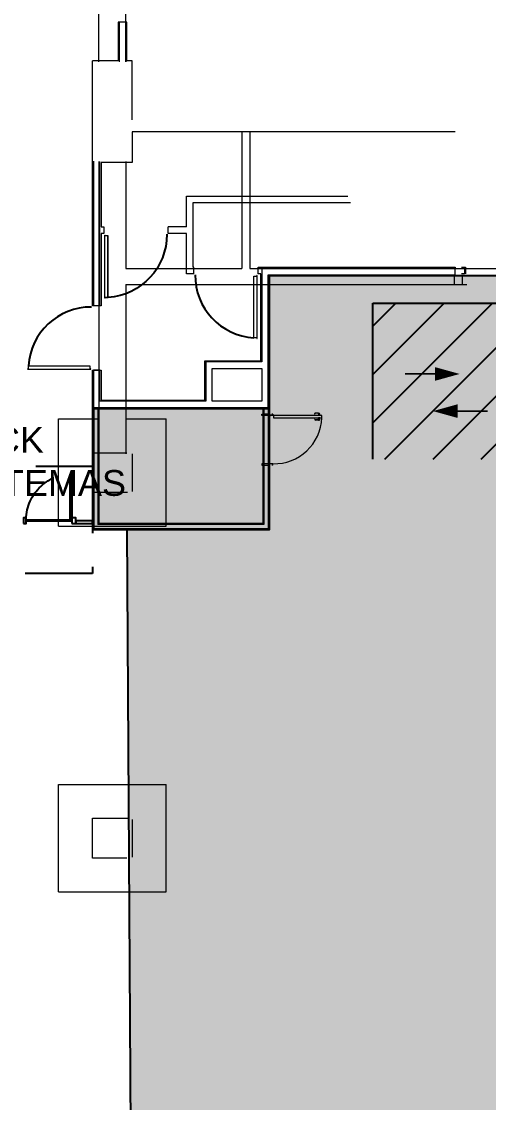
# Model space of a CAD drawing. Header units: millimetres. Extents: x 27 to 171, y 81 to 155.
# Drawn here: x 41.69 to 50.37, y 95 to 115.1 of the extents above; entities that cross this region are included whole.
import ezdxf

# ---------------------------------------------------------------- set-up
doc = ezdxf.new("R2010")
doc.units = ezdxf.units.MM
for name, pattern in [('HIDDEN', [9.525, 6.35, -3.175]), ('IRI-OCASA-Layout R 9$0$HIDDEN', [0.375, 0.25, -0.125]), ('OCASA_TODAS_r08$0$HIDDEN', [0.375, 0.25, -0.125])]:
    doc.linetypes.add(name, pattern=pattern)
for name, color, linetype, lineweight in [('IRI-OCASA-Layout R 9$0$CERRAMIENTO CHAPA', 252, 'Continuous', 9), ('IRI-OCASA-Layout R 9$0$MURO CERAMICO DE 8', 252, 'Continuous', 20), ('IRI-OCASA-Layout R 9$0$OCASA_TODAS_r08$0$CARPINTERIA', 252, 'Continuous', 15), ('IRI-OCASA-Layout R 9$0$REVOQUES', 252, 'Continuous', 9), ('OCASA_TODAS_r08$0$CARP-BARRIDO', 252, 'Continuous', 15), ('OCASA_TODAS_r08$0$CARP-HOJA', 252, 'Continuous', 20), ('OCASA_TODAS_r08$0$CARPINTERIA', 252, 'Continuous', 15), ('OCASA_TODAS_r08$0$CGC VIGAS', 252, 'HIDDEN', 15), ('OCASA_TODAS_r08$0$MURO CERAMICO DE 12', 252, 'Continuous', 20), ('OCASA_TODAS_r08$0$MURO LADRILLO COMUN', 252, 'Continuous', 20), ('OCASA_TODAS_r08$0$REVOQUES', 251, 'Continuous', 15)]:
    doc.layers.add(name, color=color, linetype=linetype, lineweight=lineweight)
doc.layers.add('IRI-OCASA-Layout R 9$0$OCA_Mobiliario', color=252, linetype='Continuous')
doc.layers.get('OCASA_TODAS_r08$0$CARPINTERIA').off()
doc.styles.add('IRI-OCASA-Layout R 9$0$Standard', font='arial.ttf')

# ---------------------------------------------------------------- blocks, each defined once
blk = doc.blocks.new('OCASA_TODAS_r08$0$Estructura PB para Arquitectura')
at = {"layer": 'OCASA_TODAS_r08$0$CGC VIGAS', "lineweight": 9}
for p, q in [((1108.008384, 399.501382, -0.000029), (1108.008384, 405.580697, -0.000029)), ((1108.508384, 399.501382, -0.000029), (1108.508384, 405.580697, -0.000029)), ((1108.008253, 399.501474, -0.000029), (1108.008253, 401.069086, -0.000029)), ((1108.508254, 399.501474, -0.000029), (1108.508254, 401.069086, -0.000029)), ((1110.668269, 398.201496, -0.000029), (1110.668269, 395.661321, -0.000029)), ((1110.818269, 398.201496, -0.000029), (1110.818269, 395.66132, -0.000029)), ((1108.008258, 397.651474, -0.000029), (1108.008248, 395.511332, -0.000029)), ((1108.008384, 397.651382, -0.000029), (1108.008384, 396.501705, -0.000029)), ((1108.508258, 397.651474, -0.000029), (1108.508249, 395.66133, -0.000029)), ((1108.508384, 397.651382, -0.000029), (1108.508384, 396.501705, -0.000029)), ((1108.508249, 395.66133, -0.000029), (1110.668269, 395.661321, -0.000029)), ((1110.818269, 395.66132, -0.000029), (1116.038037, 395.661295, -0.000029)), ((1108.008248, 395.511332, -0.000029), (1108.008235, 392.863474, -0.000029)), ((1108.508247, 395.36133, -0.000029), (1108.508235, 392.863474, -0.000029)), ((1108.508247, 395.36133, -0.000029), (1116.038033, 395.361295, -0.000029)), ((1107.258231, 392.862974, -0.000029), (1108.008235, 392.862974, -0.000029)), ((1107.258231, 390.862974, -0.000029), (1107.258231, 392.862974, -0.000029)), ((1108.008235, 392.862474, -0.000029), (1108.008232, 392.212974, -0.000029)), ((1108.508235, 392.862474, -0.000029), (1108.508232, 392.212974, -0.000029)), ((1108.508235, 392.862974, -0.000029), (1109.258231, 392.862974, -0.000029)), ((1107.258194, 386.062974, -0.000029), (1109.258194, 386.062974, -0.000029)), ((1107.258194, 384.062974, -0.000029), (1107.258194, 386.062974, -0.000029))]:
    blk.add_line(p, q, dxfattribs=at)
for points in [[(1107.258231, 390.862974), (1109.258231, 390.862974), (1109.258231, 392.862974)], [(1107.258194, 384.062974), (1109.258194, 384.062974), (1109.258194, 386.062974)]]:
    blk.add_lwpolyline(points, dxfattribs=at)
blk = doc.blocks.new('OCASA_TODAS_r08$0$SE 16')
at = {"layer": 'OCASA_TODAS_r08$0$CARP-BARRIDO', "lineweight": -3}
blk.add_arc((-36.41539, -19.636195), 1.16501, 179.476971, 266.48031, dxfattribs=at)
at = {"layer": 'OCASA_TODAS_r08$0$CARP-HOJA'}
for p, q in [((-36.486912, -20.799008), (-36.486912, -19.654008)), ((-36.486912, -19.654008), (-36.431912, -19.654008)), ((-36.485712, -19.812314), (-36.485712, -19.655208)), ((-36.485712, -19.655208), (-36.430712, -19.655208)), ((-36.431912, -19.654008), (-36.431912, -19.641508)), ((-36.430712, -19.641508), (-36.430712, -19.655208)), ((-36.428112, -19.797314), (-36.428112, -19.641508)), ((-36.426912, -20.811508), (-36.426912, -19.641508)), ((-36.485712, -20.797808), (-36.485712, -19.812314)), ((-36.428112, -20.811508), (-36.428112, -19.797314)), ((-36.431912, -20.799008), (-36.486912, -20.799008)), ((-36.430712, -20.797808), (-36.485712, -20.797808)), ((-36.431912, -20.799008), (-36.431912, -20.811508)), ((-36.430712, -20.797808), (-36.430712, -20.811508))]:
    blk.add_line(p, q, dxfattribs=at)
for centre, radius, start, end in [((-36.429412, -19.641508), 0.0025, 0, 180), ((-36.429412, -19.641508), 0.0013, 0, 180), ((-36.429412, -20.811508), 0.0025, 180, 0), ((-36.429412, -20.811508), 0.0013, 180, 0)]:
    blk.add_arc(centre, radius, start, end, dxfattribs=at)
blk = doc.blocks.new('OCASA_TODAS_r08$0$SE 12')
at = {"layer": 'OCASA_TODAS_r08$0$CARP-BARRIDO', "lineweight": -3}
blk.add_arc((-38.41539, -19.636195), 1.16501, 179.476971, 266.48031, dxfattribs=at)
at = {"layer": 'OCASA_TODAS_r08$0$CARP-HOJA'}
for p, q in [((-38.486912, -20.799008), (-38.486912, -19.654008)), ((-38.486912, -19.654008), (-38.431912, -19.654008)), ((-38.485712, -19.812314), (-38.485712, -19.655208)), ((-38.485712, -19.655208), (-38.430712, -19.655208)), ((-38.431912, -19.654008), (-38.431912, -19.641508)), ((-38.430712, -19.641508), (-38.430712, -19.655208)), ((-38.428112, -19.797314), (-38.428112, -19.641508)), ((-38.426912, -20.811508), (-38.426912, -19.641508)), ((-38.485712, -20.797808), (-38.485712, -19.812314)), ((-38.428112, -20.811508), (-38.428112, -19.797314)), ((-38.431912, -20.799008), (-38.486912, -20.799008)), ((-38.430712, -20.797808), (-38.485712, -20.797808)), ((-38.431912, -20.799008), (-38.431912, -20.811508)), ((-38.430712, -20.797808), (-38.430712, -20.811508))]:
    blk.add_line(p, q, dxfattribs=at)
for centre, radius, start, end in [((-38.429412, -19.641508), 0.0025, 0, 180), ((-38.429412, -19.641508), 0.0013, 0, 180), ((-38.429412, -20.811508), 0.0025, 180, 0), ((-38.429412, -20.811508), 0.0013, 180, 0)]:
    blk.add_arc(centre, radius, start, end, dxfattribs=at)
blk = doc.blocks.new("IRI-OCASA-Layout R 9$0$OCA_P1'' 17")
for p, q in [((-16.046029, -13.172771, -0.000008), (-16.071029, -13.172771, -0.000008)), ((-16.071029, -13.172771, -0.000008), (-16.071029, -13.187771, -0.000008)), ((-16.071029, -13.172771, -0.000008), (-16.071029, -13.189371, -0.000008)), ((-16.069429, -13.189371, -0.000008), (-16.071029, -13.189371, -0.000008)), ((-16.047629, -13.174371, -0.000008), (-16.069429, -13.174371, -0.000008)), ((-16.069429, -13.174371, -0.000008), (-16.069429, -13.187771, -0.000008)), ((-16.069429, -13.174371, -0.000008), (-16.069429, -13.189371, -0.000008)), ((-16.047629, -13.307571, -0.000008), (-16.047629, -13.174371, -0.000008)), ((-16.046029, -13.305971, -0.000008), (-16.046029, -13.172771, -0.000008)), ((-15.146029, -13.305971, -0.000008), (-15.146029, -13.172771, -0.000008)), ((-15.146029, -13.172771, -0.000008), (-15.121029, -13.172771, -0.000008)), ((-15.144429, -13.307571, -0.000008), (-15.144429, -13.174371, -0.000008)), ((-15.144429, -13.174371, -0.000008), (-15.122629, -13.174371, -0.000008)), ((-15.122629, -13.174371, -0.000008), (-15.122629, -13.187771, -0.000008)), ((-15.122629, -13.174371, -0.000008), (-15.122629, -13.189371, -0.000008)), ((-15.122629, -13.189371, -0.000008), (-15.121029, -13.189371, -0.000008)), ((-15.121029, -13.172771, -0.000008), (-15.121029, -13.187771, -0.000008)), ((-15.121029, -13.172771, -0.000008), (-15.121029, -13.189371, -0.000008)), ((-16.071029, -13.375971, -0.000008), (-16.071029, -13.359371, -0.000008)), ((-16.069429, -13.359371, -0.000008), (-16.071029, -13.359371, -0.000008)), ((-16.071029, -13.375971, -0.000008), (-16.071029, -13.360971, -0.000008)), ((-16.071029, -13.375971, -0.000008), (-16.046029, -13.375971, -0.000008)), ((-16.069429, -13.374371, -0.000008), (-16.069429, -13.359371, -0.000008)), ((-16.069429, -13.374371, -0.000008), (-16.069429, -13.360971, -0.000008)), ((-16.069429, -13.374371, -0.000008), (-16.047629, -13.374371, -0.000008)), ((-16.032629, -13.307571, -0.000008), (-16.047629, -13.307571, -0.000008)), ((-16.047629, -13.374371, -0.000008), (-16.047629, -13.319371, -0.000008)), ((-16.047629, -13.319371, -0.000008), (-16.032629, -13.319371, -0.000008)), ((-16.031029, -13.305971, -0.000008), (-16.046029, -13.305971, -0.000008)), ((-16.046029, -13.375971, -0.000008), (-16.046029, -13.320971, -0.000008)), ((-16.046029, -13.320971, -0.000008), (-16.031029, -13.320971, -0.000008)), ((-16.032629, -13.319371, -0.000008), (-16.032629, -13.307571, -0.000008)), ((-16.031029, -13.320971, -0.000008), (-16.031029, -13.305971, -0.000008)), ((-15.161029, -13.320971, -0.000008), (-15.161029, -13.305971, -0.000008)), ((-15.161029, -13.305971, -0.000008), (-15.146029, -13.305971, -0.000008)), ((-15.146029, -13.320971, -0.000008), (-15.161029, -13.320971, -0.000008)), ((-15.159429, -13.319371, -0.000008), (-15.159429, -13.307571, -0.000008)), ((-15.159429, -13.307571, -0.000008), (-15.144429, -13.307571, -0.000008)), ((-15.144429, -13.319371, -0.000008), (-15.159429, -13.319371, -0.000008)), ((-15.146029, -13.375971, -0.000008), (-15.146029, -13.320971, -0.000008)), ((-15.121029, -13.375971, -0.000008), (-15.146029, -13.375971, -0.000008)), ((-15.144429, -13.374371, -0.000008), (-15.144429, -13.319371, -0.000008)), ((-15.122629, -13.374371, -0.000008), (-15.144429, -13.374371, -0.000008)), ((-15.122629, -13.374371, -0.000008), (-15.122629, -13.359371, -0.000008)), ((-15.122629, -13.359371, -0.000008), (-15.121029, -13.359371, -0.000008)), ((-15.122629, -13.374371, -0.000008), (-15.122629, -13.360971, -0.000008)), ((-15.121029, -13.375971, -0.000008), (-15.121029, -13.359371, -0.000008)), ((-15.121029, -13.375971, -0.000008), (-15.121029, -13.360971, -0.000008))]:
    blk.add_line(p, q)
at = {"extrusion": (1.67932e-05, 6.2673e-05, 1)}
for p, q in [((-15.233598, -14.227942, 0.000046), (-15.233598, -14.174994, 0.000043)), ((-15.233598, -14.227942, 0.000046), (-15.232639, -14.24534, 0.000047)), ((-15.216127, -14.245806, 0.000047), (-15.230823, -14.246625, 0.000047)), ((-15.215792, -14.228316, 0.000046), (-15.20372, -14.227409, 0.000045)), ((-15.215792, -14.245806, 0.000047), (-15.215792, -14.228316, 0.000046)), ((-15.215792, -14.245806, 0.000047), (-15.20372, -14.246713, 0.000047)), ((-15.20372, -14.248837, 0.000047), (-15.20372, -14.225285, 0.000045)), ((-15.202318, -14.223883, 0.000045), (-15.190365, -14.223883, 0.000045)), ((-15.202318, -14.250239, 0.000047), (-15.190365, -14.250239, 0.000047)), ((-15.190365, -14.250239, 0.000047), (-15.190365, -14.223883, 0.000045)), ((-15.133908, -14.223883, 0.000044), (-15.14586, -14.223883, 0.000044)), ((-15.14586, -14.250239, 0.000046), (-15.14586, -14.223883, 0.000044)), ((-15.133908, -14.250239, 0.000046), (-15.14586, -14.250239, 0.000046)), ((-15.132506, -14.248837, 0.000046), (-15.132506, -14.225285, 0.000044)), ((-15.120434, -14.228316, 0.000044), (-15.132506, -14.227409, 0.000044)), ((-15.120434, -14.245806, 0.000045), (-15.132506, -14.246713, 0.000045)), ((-15.120434, -14.245806, 0.000045), (-15.120434, -14.228316, 0.000044)), ((-15.120098, -14.245806, 0.000045), (-15.105403, -14.246625, 0.000045)), ((-15.102628, -14.227942, 0.000044), (-15.103587, -14.24534, 0.000045)), ((-15.102628, -14.227942, 0.000044), (-15.102628, -14.174994, 0.00004))]:
    blk.add_line(p, q, dxfattribs=at)
at = {"extrusion": (1.67932e-05, 6.2673e-05, 1), "elevation": -0.001102}
blk.add_lwpolyline([(-15.190365, -13.390868), (-15.190365, -14.286511), (-15.14586, -14.286511), (-15.14586, -13.390868)], close=True, dxfattribs=at)
for points in [[(-15.227874, -14.217264), (-15.227874, -14.174994)], [(-15.108351, -14.217264), (-15.108351, -14.174994)]]:
    blk.add_lwpolyline(points, dxfattribs=at)
blk.add_circle((-15.139413, -13.382781, -0.000008), 0.006)
blk.add_arc((-15.161196, -13.401783, -0.000123), 0.885209, 178.329117, 268.111658)
at = {"extrusion": (1.67932e-05, 6.2673e-05, 1)}
for centre, radius, start, end in [((-15.202348, -14.175949, -0.001102), 0.031264, 137.389588, 178.250158), ((-15.231238, -14.245286, -0.001102), 0.001402, 182.185883, 287.237894), ((-15.20228, -14.175992, -0.001102), 0.02562, 137.415505, 177.482987), ((-15.21665, -14.217103, -0.001102), 0.011225, 180.822772, 272.671199), ((-15.22313, -14.156588, -0.001102), 0.002867, 313.848385, 140.982624), ((-15.202318, -14.225285, -0.001102), 0.001402, 89.999987, 179.999987), ((-15.202318, -14.248837, -0.001102), 0.001402, 179.999987, 269.999987), ((-15.133908, -14.225285, -0.001102), 0.001402, 359.999987, 89.999987), ((-15.133908, -14.248837, -0.001102), 0.001402, 269.999987, 359.999987), ((-15.119575, -14.217103, -0.001102), 0.011225, 267.328776, 359.177203), ((-15.113095, -14.156588, -0.001102), 0.002867, 39.01735, 226.151589), ((-15.133945, -14.175992, -0.001102), 0.02562, 2.516987, 42.584469), ((-15.133877, -14.175949, -0.001102), 0.031264, 1.749816, 42.610387), ((-15.104987, -14.245286, -0.001102), 0.001402, 252.76208, 357.814091)]:
    blk.add_arc(centre, radius, start, end, dxfattribs=at)
blk = doc.blocks.new('Salida de Emerg')
at = {"layer": 'IRI-OCASA-Layout R 9$0$OCA_Mobiliario'}
for points in [[(-0.57419, 236.564103), (-0.574359, 237.414103), (-0.60338, 237.414103), (-0.603211, 236.564103)], [(-0.603213, 236.496887), (-0.675204, 236.496887), (-0.675204, 236.602634), (-0.603213, 236.602634)], [(0.294796, 236.496887), (0.246787, 236.496887), (0.246787, 236.602634), (0.294796, 236.602634)], [(-0.603213, 236.535081), (0.246787, 236.53525), (0.246787, 236.564272), (-0.603213, 236.564103)]]:
    blk.add_lwpolyline(points, close=True, dxfattribs=at)
at = {"layer": 'IRI-OCASA-Layout R 9$0$OCA_Mobiliario', "linetype": 'OCASA_TODAS_r08$0$HIDDEN', "ltscale": 4}
blk.add_arc((-0.603211, 236.564103), 0.849998, 358.054772, 90.011392, dxfattribs=at)

msp = doc.modelspace()

# ---------------------------------------------------------------- hatches: boundary and pattern name
at = {"true_color": 0xff38ff}
h = msp.add_hatch(color=6, dxfattribs=at)
h.dxf.hatch_style = 1
h.paths.add_polyline_path([(46.295, 110.374), (46.295, 105.651), (43.744, 105.651), (43.644, 105.651), (43.733, 91.445), (44.887, 91.445), (44.887, 91.445), (44.898, 85.754), (95.501, 85.754), (95.501, 89.832), (102.71, 89.844), (102.71, 109.013), (147.022, 109.013), (147.022, 117.935), (91.324, 117.935), (91.324, 113.202), (75.374, 113.225), (75.374, 110.006), (67.244, 110.006), (67.244, 113.205), (61.671, 113.205), (61.671, 111.453), (59.644, 111.453), (59.644, 110.374)])
at = {"linetype": 'HIDDEN'}
h = msp.add_hatch(dxfattribs=at)
h.set_pattern_fill('LINE', color=251, scale=0.2, angle=45)
h.set_pattern_definition([(45, (42.3748, -16.7455), (-0.4490128, 0.4490128), [])])
h.paths.add_polyline_path([(48.224, 109.866), (95.224, 109.866), (95.224, 106.966), (48.224, 106.966)])
h = msp.add_hatch(color=50)
h.dxf.hatch_style = 1
h.paths.add_polyline_path([(46.295, 107.904), (43.024, 107.904), (43.024, 105.671), (46.295, 105.671)])

# ---------------------------------------------------------------- linework, layer by layer
at = {"color": 251, "linetype": 'HIDDEN', "elevation": 0}
msp.add_lwpolyline([(48.224, 109.866), (95.224, 109.866), (95.224, 106.966), (48.224, 106.966)], close=True, dxfattribs=at)
at = {"color": 251, "linetype": 'HIDDEN', "const_width": 0.03, "elevation": 0}
for points in [[(48.822, 108.55), (49.378, 108.55)], [(49.802, 107.859), (50.357, 107.859)]]:
    msp.add_lwpolyline(points, dxfattribs=at)
at = {"color": 251, "linetype": 'HIDDEN', "elevation": 0}
for points in [[(49.838, 108.55, 0, 0.25, 0), (49.388, 108.55, 0.25, 0.25, 0), (49.378, 108.55, 0.1, 0.1, 0), (49.378, 108.55, 0.1, 0.1, 0)], [(49.342, 107.859, 0, 0.25, 0), (49.792, 107.859, 0.25, 0.25, 0), (49.802, 107.859, 0.1, 0.1, 0), (49.802, 107.859, 0.1, 0.1, 0)]]:
    msp.add_lwpolyline(points, format="xyseb", dxfattribs=at)
at = {"layer": 'Defpoints', "color": 6}
for points in [[(91.324, 113.202), (75.374, 113.225), (75.374, 110.006), (67.244, 110.006), (67.244, 113.205), (61.671, 113.205), (61.671, 111.453), (59.644, 111.453), (59.644, 110.374), (46.295, 110.374)], [(46.295, 110.374), (46.295, 105.651), (43.744, 105.651), (43.644, 105.651), (43.733, 91.445), (44.887, 91.445), (44.887, 91.445), (44.898, 85.754), (95.501, 85.754)]]:
    msp.add_lwpolyline(points, dxfattribs=at)
msp.add_lwpolyline([(46.295, 107.904), (43.024, 107.904), (43.024, 105.671), (46.295, 105.671)], close=True, dxfattribs=at)
at = {"layer": 'IRI-OCASA-Layout R 9$0$MURO CERAMICO DE 8'}
for p, q in [((43.024, 107.924), (43.024, 105.671)), ((43.104, 107.924), (43.104, 105.751)), ((46.195, 107.924), (46.195, 105.751)), ((46.275, 107.924), (46.275, 105.671)), ((46.195, 105.751), (43.104, 105.751)), ((46.275, 105.671), (43.024, 105.671))]:
    msp.add_line(p, q, dxfattribs=at)
at = {"layer": 'IRI-OCASA-Layout R 9$0$OCA_Mobiliario', "linetype": 'IRI-OCASA-Layout R 9$0$HIDDEN', "ltscale": 5}
msp.add_lwpolyline([(40.076, 106.838), (43.004, 106.838), (43.004, 104.837), (40.076, 104.837)], close=True, dxfattribs=at)
at = {"layer": 'IRI-OCASA-Layout R 9$0$OCA_Mobiliario'}
msp.add_lwpolyline([(42.694, 105.77), (43.004, 105.77), (43.004, 105.817), (42.694, 105.817)], close=True, dxfattribs=at)
at = {"layer": 'IRI-OCASA-Layout R 9$0$REVOQUES'}
for p, q in [((43.004, 105.651), (43.004, 107.904)), ((43.124, 107.904), (43.124, 105.771)), ((46.175, 107.904), (46.175, 105.771)), ((46.295, 107.804), (46.175, 107.804)), ((46.295, 105.651), (46.295, 107.904)), ((46.175, 106.856), (46.295, 106.856)), ((46.175, 105.771), (43.124, 105.771)), ((43.004, 105.651), (46.295, 105.651))]:
    msp.add_line(p, q, dxfattribs=at)
at = {"layer": 'OCASA_TODAS_r08$0$MURO CERAMICO DE 12'}
for p, q in [((43.504, 115.094, 0), (43.504, 114.354)), ((43.624, 115.094, 0), (43.624, 114.354))]:
    msp.add_line(p, q, dxfattribs=at)
at = {"layer": 'OCASA_TODAS_r08$0$MURO LADRILLO COMUN'}
for points in [[(43.024, 112.505), (43.024, 109.817)], [(43.144, 109.817), (43.144, 112.504)], [(43.143, 108.044), (43.143, 108.62), (43.024, 108.62), (43.024, 107.924), (46.275, 107.924), (46.275, 110.394), (49.755, 110.394), (49.755, 110.514), (46.155, 110.514), (46.155, 108.774), (45.115, 108.774), (45.115, 108.044), (43.143, 108.044)], [(49.874, 110.514), (49.929, 110.514), (49.929, 110.414), (49.874, 110.414)], [(49.874, 110.514), (49.929, 110.514), (49.929, 110.414), (49.874, 110.414)], [(49.874, 110.514), (49.929, 110.514), (49.929, 110.414), (49.874, 110.414)], [(46.155, 108.654), (46.155, 108.044), (45.235, 108.044), (45.235, 108.654), (46.155, 108.654)]]:
    msp.add_lwpolyline(points, dxfattribs=at)
at = {"layer": 'OCASA_TODAS_r08$0$REVOQUES'}
for p, q in [((44.755, 111.284), (44.411, 111.284)), ((44.755, 111.164), (44.411, 111.164))]:
    msp.add_line(p, q, dxfattribs=at)
for points in [[(43.744, 113.275), (43.744, 114.374), (43.644, 114.374), (43.644, 115.094), (43.484, 115.094), (43.484, 114.374), (43.004, 114.374)], [(43.004, 109.817), (43.004, 109.817), (43.004, 112.484), (43.004, 114.374)], [(49.755, 113.054), (43.744, 113.054), (43.744, 112.484), (43.164, 112.484), (43.164, 111.284), (43.214, 111.284), (43.214, 111.164), (43.164, 111.164), (43.164, 109.817), (43.004, 109.817)], [(44.755, 111.284), (44.755, 111.854), (47.758, 111.854)], [(47.804, 111.734), (44.875, 111.734), (44.875, 110.534)], [(44.411, 111.164), (44.411, 111.284)], [(44.892, 110.414), (44.755, 110.414), (44.755, 111.164)], [(49.884, 110.384), (49.884, 110.205), (49.744, 110.205), (49.744, 110.374), (46.295, 110.374), (46.295, 107.904), (43.004, 107.904), (43.004, 108.62), (43.164, 108.62), (43.164, 108.064), (45.095, 108.064), (45.095, 108.794), (46.135, 108.794), (46.135, 110.414), (46.089, 110.414), (46.089, 110.534), (49.755, 110.534), (49.755, 110.514)], [(44.892, 110.414), (44.892, 110.534), (44.875, 110.534)], [(49.874, 110.534), (49.949, 110.534), (49.949, 110.414)], [(49.874, 110.534), (49.949, 110.534), (49.949, 110.414)], [(49.874, 110.534), (49.949, 110.534), (49.949, 110.414)], [(43.659, 106.345), (43.004, 106.345), (43.004, 107.085), (43.644, 107.085)], [(43.744, 107.065), (43.744, 106.365)], [(43.644, 99.545), (43.004, 99.545), (43.004, 100.285), (43.664, 100.285)], [(43.744, 100.265), (43.744, 99.565)]]:
    msp.add_lwpolyline(points, dxfattribs=at)

# ---------------------------------------------------------------- block references
at = {"color": 31, "true_color": 0xfebd57}
msp.add_blockref('OCASA_TODAS_r08$0$Estructura PB para Arquitectura', (-1064.884, -285.147), dxfattribs=at)
at = {"layer": 'IRI-OCASA-Layout R 9$0$OCA_Mobiliario', "color": 6, "xscale": -1}
msp.add_blockref('Salida de Emerg', (42.018, -130.726), dxfattribs=at)
at = {"layer": 'IRI-OCASA-Layout R 9$0$OCASA_TODAS_r08$0$CARPINTERIA', "lineweight": -3, "rotation": 90}
msp.add_blockref("IRI-OCASA-Layout R 9$0$OCA_P1'' 17", (32.985, 122.926, 0), dxfattribs=at)
at = {"layer": 'OCASA_TODAS_r08$0$CARPINTERIA', "xscale": -1}
msp.add_blockref('OCASA_TODAS_r08$0$SE 12', (4.807, 130.773), dxfattribs=at)
at = {"layer": 'OCASA_TODAS_r08$0$CARPINTERIA'}
msp.add_blockref('OCASA_TODAS_r08$0$SE 12', (84.496, 130.022), dxfattribs=at)
at = {"layer": 'OCASA_TODAS_r08$0$CARPINTERIA', "rotation": 270}
msp.add_blockref('OCASA_TODAS_r08$0$SE 16', (62.612, 72.214), dxfattribs=at)

# ---------------------------------------------------------------- texts
at = {"layer": 'IRI-OCASA-Layout R 9$0$CERRAMIENTO CHAPA', "insert": (40.238, 106.276, 0), "char_height": 0.48, "attachment_point": 7, "style": 'IRI-OCASA-Layout R 9$0$Standard'}
msp.add_mtext_dynamic_manual_height_columns('RACK SISTEMAS', width=2.95875, gutter_width=12.5, heights=[0], dxfattribs=at)

doc.saveas('drawing.dxf')
